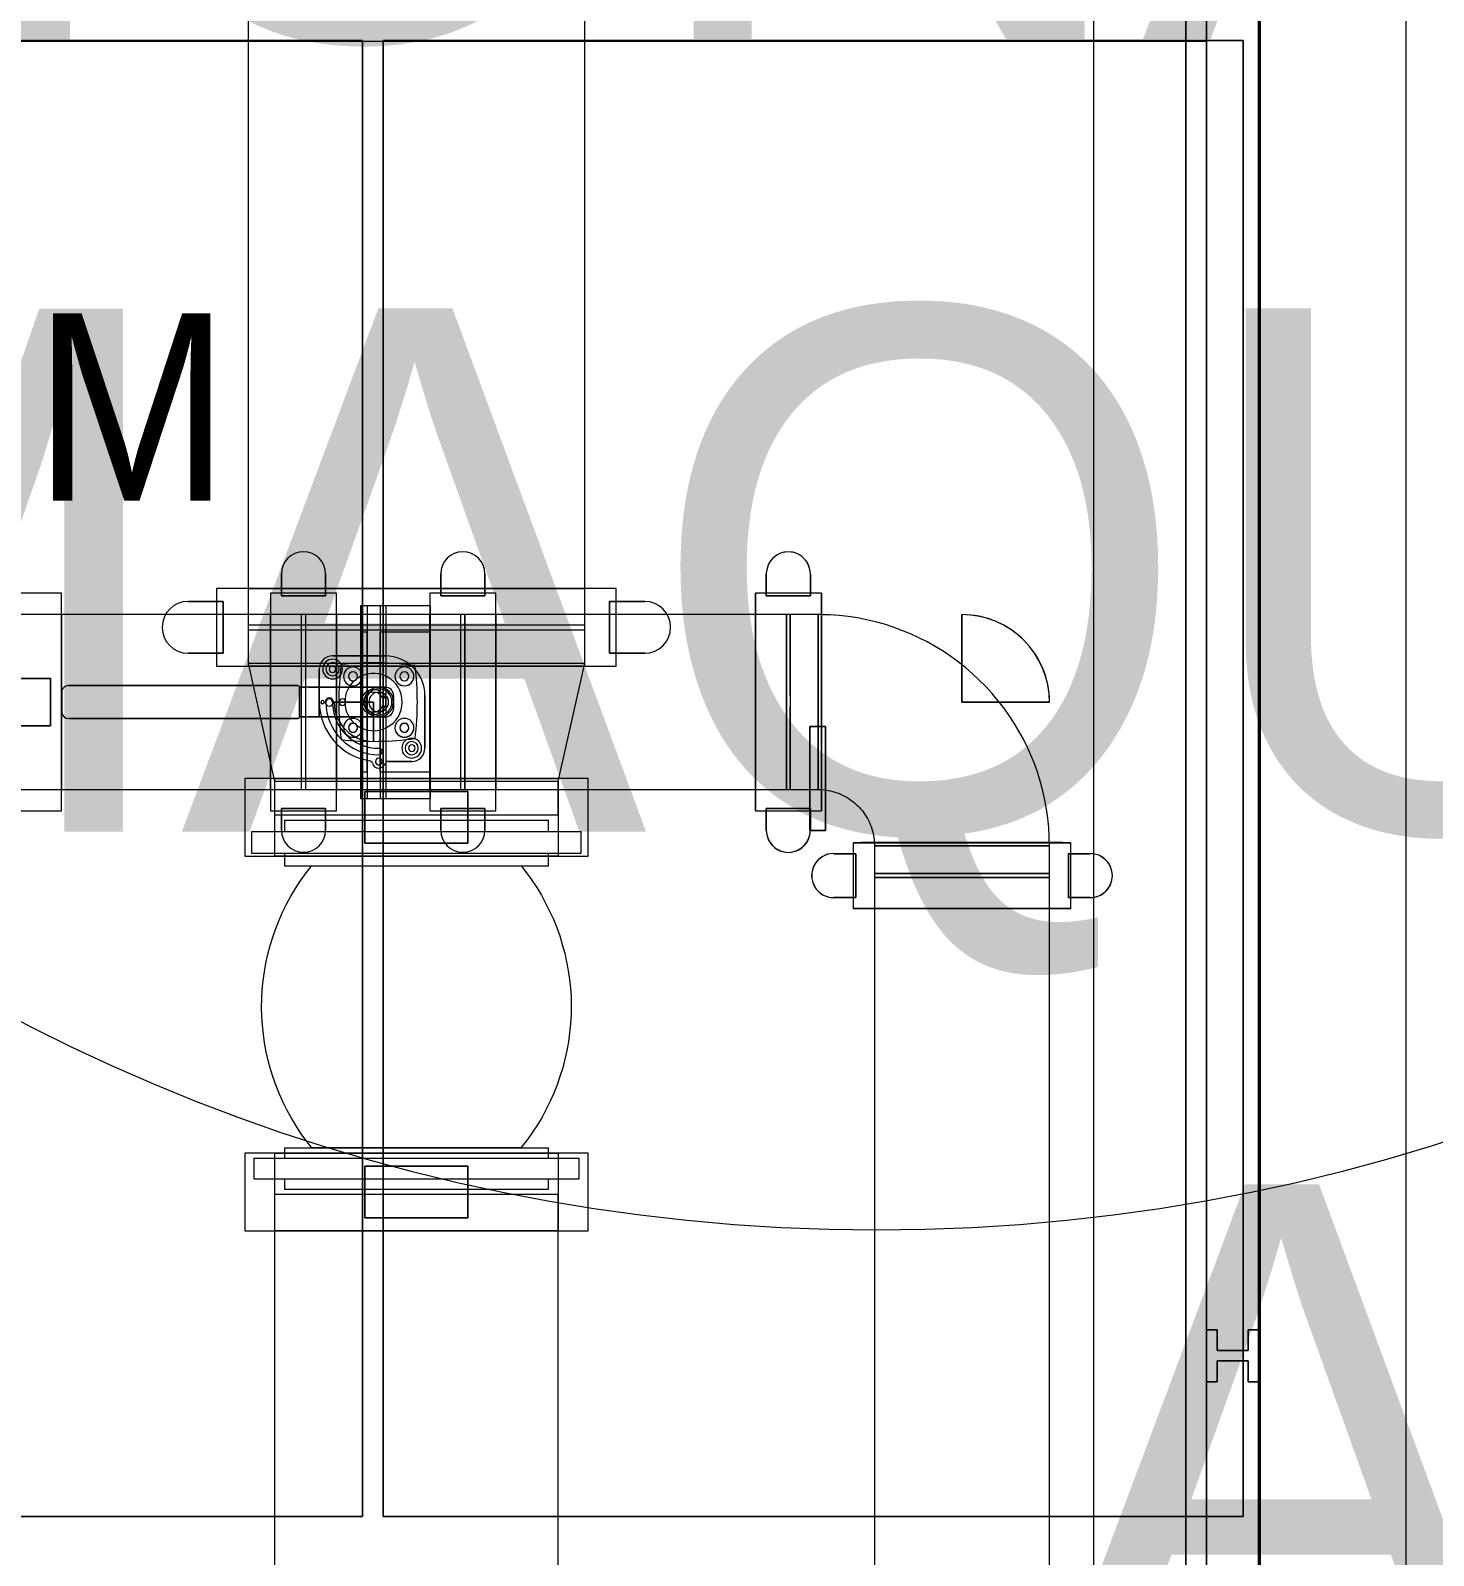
# Model space of a CAD drawing. Header units: metres. Extents: x 31.9 to 125.9, y -29 to 44.
# Drawn here: x 69.726 to 71.076, y 3.075 to 4.543 of the extents above; entities that cross this region are included whole.
import ezdxf

# ---------------------------------------------------------------- set-up
doc = ezdxf.new("R2010")
doc.units = ezdxf.units.M
for name, color, linetype, lineweight in [('A-ANNO-NOTE', 7, 'Continuous', 9), ('A-FLOR', 7, 'Continuous', 9), ('ARQ', 8, 'Continuous', 0), ('M-EQPM', 7, 'Continuous', 18), ('P-PIPE', 7, 'Continuous', 18)]:
    doc.layers.add(name, color=color, linetype=linetype, lineweight=lineweight)
doc.styles.add('SansSerif_1', font='SANSS__.TTF', dxfattribs={"width": 0.9, "height": 0.0018})

# ---------------------------------------------------------------- blocks, each defined once
blk = doc.blocks.new('PISO 9')
at = {"layer": 'ARQ'}
blk.add_circle((349.175, -2837.0072), 1.7865, dxfattribs=at)
for s, p in [('ZONA DE ', (348.009, -2837.6478)), ('MAQUINAS', (347.9447, -2838.4103)), ('A A', (349.3388, -2839.253))]:
    blk.add_text(s, height=0.50334, rotation=0.0114, dxfattribs=at).set_placement(p)
blk = doc.blocks.new('C_S_L_Torre - Baltimore CPSC-0817-08L - C_S_L_Torre - Baltimore CPSC-0817-08L-2352271-NIVEL 09')
at = {"layer": 'M-EQPM', "color": 1, "true_color": 0xff0000}
for p, q in [((3.39, 0.78), (3.39, -1.82)), ((1.9704, -0.0402), (1.9704, -1.0081)), ((1.9704, -1.0081), (1.9704, -0.0402)), ((3.3904, -1.0081), (3.3904, -0.0402)), ((3.3904, -0.0402), (3.3904, -1.0081)), ((1.9704, -1.0081), (3.3904, -1.0081)), ((3.3904, -1.0081), (1.9704, -1.0081)), ((3.3904, -1.0281), (1.9704, -1.0281)), ((1.9704, -1.0281), (1.9704, -1.855)), ((1.9704, -1.855), (1.9704, -1.0281)), ((1.9704, -1.0281), (3.3904, -1.0281)), ((3.3904, -1.855), (3.3904, -1.0281)), ((3.3904, -1.0281), (3.3904, -1.855)), ((2.7305, -1.4383), (2.6305, -1.4383)), ((2.6305, -1.4383), (2.6305, -1.4533)), ((2.6305, -1.4533), (2.6305, -1.4383)), ((2.6305, -1.4383), (2.7305, -1.4383)), ((2.7305, -1.4533), (2.7305, -1.4383)), ((2.7305, -1.4383), (2.7305, -1.4533)), ((2.6305, -1.4533), (2.7305, -1.4533)), ((2.7305, -1.4533), (2.6305, -1.4533)), ((-1.84, -1.8), (3.46, -1.8)), ((3.46, -1.8), (-1.84, -1.8)), ((3.46, -1.82), (-1.84, -1.82)), ((1.29, -1.82), (3.39, -1.82)), ((2.1, -1.82), (2.1, -1.83)), ((2.15, -1.82), (2.1, -1.82)), ((2.1, -1.82), (2.15, -1.82)), ((2.1, -1.83), (2.1, -1.82)), ((2.1, -1.83), (2.12, -1.83)), ((2.12, -1.83), (2.1, -1.83)), ((2.12, -1.83), (2.12, -1.86)), ((2.12, -1.86), (2.12, -1.83)), ((2.13, -1.86), (2.13, -1.83)), ((2.13, -1.83), (2.15, -1.83)), ((2.15, -1.83), (2.13, -1.83)), ((2.13, -1.83), (2.13, -1.86)), ((2.15, -1.83), (2.15, -1.82)), ((2.15, -1.82), (2.15, -1.83)), ((3.39, -1.82), (3.46, -1.82)), ((1.9704, -1.855), (3.3904, -1.855)), ((3.3904, -1.855), (1.9704, -1.855)), ((2.12, -1.86), (2.1, -1.86)), ((2.1, -1.86), (2.1, -1.87)), ((2.1, -1.87), (2.1, -1.86)), ((2.1, -1.86), (2.12, -1.86)), ((2.15, -1.86), (2.13, -1.86)), ((2.13, -1.86), (2.15, -1.86)), ((2.15, -1.87), (2.15, -1.86)), ((2.15, -1.86), (2.15, -1.87)), ((3.46, -1.87), (-1.84, -1.87)), ((-1.84, -1.87), (3.46, -1.87)), ((3.46, -1.87), (-1.84, -1.87)), ((-1.84, -1.87), (3.46, -1.87)), ((3.46, -1.87), (-1.84, -1.87)), ((-1.84, -1.87), (3.46, -1.87)), ((3.46, -1.87), (-1.84, -1.87)), ((-1.84, -1.87), (3.46, -1.87)), ((3.46, -1.87), (-1.84, -1.87)), ((-1.84, -1.87), (3.46, -1.87)), ((3.46, -1.87), (-1.84, -1.87)), ((-1.84, -1.87), (3.46, -1.87)), ((3.46, -1.87), (-1.84, -1.87)), ((-1.84, -1.87), (3.46, -1.87)), ((3.46, -1.87), (-1.84, -1.87)), ((-1.84, -1.87), (3.46, -1.87)), ((3.46, -1.87), (-1.84, -1.87)), ((-1.84, -1.87), (3.46, -1.87)), ((3.46, -1.87), (-1.84, -1.87)), ((-1.84, -1.87), (3.46, -1.87)), ((3.46, -1.87), (-1.84, -1.87)), ((-1.84, -1.87), (3.46, -1.87)), ((3.46, -1.87), (-1.84, -1.87)), ((-1.84, -1.87), (3.46, -1.87)), ((3.46, -1.87), (-1.84, -1.87)), ((-1.84, -1.87), (3.46, -1.87)), ((3.46, -1.87), (-1.84, -1.87)), ((-1.84, -1.87), (3.46, -1.87)), ((-1.84, -1.87), (3.46, -1.87)), ((-1.84, -1.87), (3.46, -1.87)), ((3.46, -1.87), (-1.84, -1.87)), ((3.46, -1.8715), (-1.84, -1.8715)), ((-1.84, -1.8715), (3.46, -1.8715)), ((3.46, -1.8715), (-1.84, -1.8715)), ((-1.84, -1.8715), (3.46, -1.8715)), ((3.46, -1.8715), (-1.84, -1.8715)), ((-1.84, -1.8715), (3.46, -1.8715)), ((3.46, -1.8715), (-1.84, -1.8715)), ((-1.84, -1.8715), (3.46, -1.8715)), ((3.46, -1.8715), (-1.84, -1.8715)), ((-1.84, -1.8715), (3.46, -1.8715)), ((3.46, -1.8715), (-1.84, -1.8715)), ((-1.84, -1.8715), (3.46, -1.8715)), ((3.46, -1.8715), (-1.84, -1.8715)), ((-1.84, -1.8715), (3.46, -1.8715)), ((3.46, -1.8715), (-1.84, -1.8715)), ((-1.84, -1.8715), (3.46, -1.8715)), ((3.46, -1.8715), (-1.84, -1.8715)), ((-1.84, -1.8715), (3.46, -1.8715)), ((3.46, -1.8715), (-1.84, -1.8715)), ((-1.84, -1.8715), (3.46, -1.8715)), ((3.46, -1.8715), (-1.84, -1.8715)), ((-1.84, -1.8715), (3.46, -1.8715)), ((3.46, -1.8715), (-1.84, -1.8715)), ((-1.84, -1.8715), (3.46, -1.8715)), ((3.46, -1.8715), (-1.84, -1.8715)), ((-1.84, -1.8715), (3.46, -1.8715)), ((3.46, -1.8715), (-1.84, -1.8715)), ((-1.84, -1.8715), (3.46, -1.8715)), ((3.46, -1.8715), (-1.84, -1.8715)), ((3.46, -1.87), (1.1654, -1.87)), ((1.1654, -1.87), (3.46, -1.87)), ((3.46, -1.87), (1.1654, -1.87)), ((1.1654, -1.87), (3.46, -1.87)), ((3.46, -1.87), (1.1654, -1.87)), ((1.1654, -1.87), (3.46, -1.87)), ((3.46, -1.87), (1.1654, -1.87)), ((1.1654, -1.87), (3.46, -1.87)), ((3.46, -1.87), (1.1654, -1.87)), ((1.1654, -1.87), (3.46, -1.87)), ((3.46, -1.87), (1.1654, -1.87)), ((1.1654, -1.87), (3.46, -1.87)), ((3.46, -1.87), (1.1654, -1.87)), ((1.1654, -1.87), (3.46, -1.87)), ((3.46, -1.87), (1.1654, -1.87)), ((1.1654, -1.87), (3.46, -1.87)), ((3.46, -1.87), (1.1654, -1.87)), ((1.1654, -1.87), (3.46, -1.87)), ((3.46, -1.87), (1.1654, -1.87)), ((1.1654, -1.87), (3.46, -1.87)), ((3.46, -1.87), (1.1654, -1.87)), ((1.1654, -1.87), (3.46, -1.87)), ((3.46, -1.87), (1.1654, -1.87)), ((1.1654, -1.8715), (3.46, -1.8715)), ((1.1654, -1.8715), (3.46, -1.8715)), ((3.46, -1.8715), (1.1654, -1.8715)), ((1.1654, -1.8715), (3.46, -1.8715)), ((3.46, -1.8715), (1.1654, -1.8715)), ((1.1654, -1.8715), (3.46, -1.8715)), ((3.46, -1.8715), (1.1654, -1.8715)), ((1.1654, -1.8715), (3.46, -1.8715)), ((3.46, -1.8715), (1.1654, -1.8715)), ((1.1654, -1.8715), (3.46, -1.8715)), ((3.46, -1.8715), (1.1654, -1.8715)), ((1.1654, -1.8715), (3.46, -1.8715)), ((3.46, -1.8715), (1.1654, -1.8715)), ((1.1654, -1.8715), (3.46, -1.8715)), ((3.46, -1.8715), (1.1654, -1.8715)), ((1.1654, -1.8715), (3.46, -1.8715)), ((3.46, -1.8715), (1.1654, -1.8715)), ((1.1654, -1.8715), (3.46, -1.8715)), ((3.46, -1.8715), (1.1654, -1.8715)), ((1.1654, -1.8715), (3.46, -1.8715)), ((3.46, -1.8715), (1.1654, -1.8715)), ((1.1654, -1.8715), (3.46, -1.8715)), ((3.46, -1.8715), (1.1654, -1.8715)), ((2.1, -1.87), (2.15, -1.87)), ((2.15, -1.87), (2.1, -1.87))]:
    blk.add_line(p, q, dxfattribs=at)
blk = doc.blocks.new('Victaulic-IPS-Rigid Coupling Style 07-W07-107 - AC-V37-NIVEL 09')
at = {"layer": 'P-PIPE', "color": 11, "true_color": 0xff8080}
for p, q in [((-0.0249, 0.1857), (-0.0249, 0.2196)), ((-0.0249, 0.2196), (-0.0249, 0.1857)), ((0.0249, 0.2196), (0.0249, 0.1857)), ((0.0249, 0.1857), (0.0249, 0.2196)), ((0.0373, 0.1922), (-0.0373, 0.1922)), ((-0.0373, 0.1922), (-0.0373, -0.1922)), ((-0.0373, 0.1922), (-0.0373, -0.1922)), ((0.0249, 0.1922), (-0.0249, 0.1922)), ((-0.0249, 0.1857), (-0.0249, 0.1922)), ((-0.0249, 0.1857), (-0.0249, 0.1922)), ((0.0249, 0.1922), (0.0249, 0.1857)), ((0.0249, 0.1922), (0.0249, 0.1857)), ((0.0373, -0.1922), (0.0373, 0.1922)), ((0.0373, -0.1922), (0.0373, 0.1922)), ((0.0249, 0.1857), (-0.0249, 0.1857)), ((-0.0249, 0.1857), (0.0249, 0.1857)), ((0.0373, 0.1619), (-0.0373, 0.1619)), ((-0.0373, -0.1619), (-0.0373, 0.1619)), ((-0.0373, -0.1619), (-0.0373, 0.1619)), ((0.0373, 0.1619), (0.0373, -0.1619)), ((0.0373, 0.1619), (0.0373, -0.1619)), ((-0.0373, -0.1619), (0.0373, -0.1619)), ((-0.0249, -0.2196), (-0.0249, -0.1857)), ((-0.0249, -0.1857), (0.0249, -0.1857)), ((0.0249, -0.1857), (-0.0249, -0.1857)), ((-0.0249, -0.1857), (-0.0249, -0.2196)), ((-0.0249, -0.1922), (-0.0249, -0.1857)), ((-0.0249, -0.1922), (-0.0249, -0.1857)), ((0.0249, -0.1857), (0.0249, -0.2196)), ((0.0249, -0.2196), (0.0249, -0.1857)), ((0.0249, -0.1857), (0.0249, -0.1922)), ((0.0249, -0.1857), (0.0249, -0.1922)), ((-0.0373, -0.1922), (0.0373, -0.1922)), ((-0.0249, -0.1922), (0.0249, -0.1922))]:
    blk.add_line(p, q, dxfattribs=at)
for centre, start, end in [((0, 0.2196), 0, 180), ((0, 0.2196), 0, 180), ((0, -0.2196), 180, 0), ((0, -0.2196), 180, 360)]:
    blk.add_arc(centre, 0.0249, start, end, dxfattribs=at)
blk = doc.blocks.new('Victaulic-IPS-Vic-300 MasterSeal Butterfly Valve LH - Standard-2420015-NIVEL 09')
at = {"layer": 'P-PIPE', "color": 1, "true_color": 0xff0000}
for p, q in [((-0.0014, 0.0927), (-0.0493, 0.0927)), ((-0.0493, 0), (-0.0493, 0.0927)), ((-0.007, 0.0927), (-0.007, -0.0927)), ((0.0169, 0.0927), (-0.007, 0.0927)), ((0.0169, 0.0927), (-0.007, 0.0927)), ((-0.0014, 0), (-0.0014, 0.0927)), ((0.0177, 0.0927), (0.0113, 0.0927)), ((0.0113, 0), (0.0113, 0.0927)), ((0.0169, -0.0927), (0.0169, 0.0927)), ((0.0177, 0), (0.0177, 0.0927)), ((0.0705, 0.0841), (-0.0789, 0.0841)), ((-0.0789, 0.0841), (-0.0789, -0.0841)), ((-0.0789, 0.0841), (-0.0789, -0.0841)), ((0.0705, -0.0841), (0.0705, 0.0841)), ((0.0705, -0.0841), (0.0705, 0.0841)), ((-0.0014, 0.0673), (-0.0493, 0.0673)), ((-0.0493, 0), (-0.0493, 0.0673)), ((-0.0014, 0.0673), (-0.0014, 0)), ((0.0177, 0.0673), (0.0113, 0.0673)), ((0.0113, 0.0673), (0.0113, 0)), ((0.0177, 0), (0.0177, 0.0673)), ((-0.0444, 0.0444), (-0.0444, -0.0063)), ((-0.0444, -0.0063), (-0.0444, 0.0444)), ((-0.009, 0.0571), (-0.0317, 0.0571)), ((-0.0317, 0.0571), (-0.009, 0.0571)), ((0.2985, 0.0159), (0.0778, 0.0159)), ((0.0778, 0.0159), (0.2985, 0.0159)), ((-0.0493, -0.0927), (-0.0493, 0)), ((-0.0493, -0.0673), (-0.0493, 0)), ((-0.0143, 0.0064), (-0.0143, -0.0063)), ((-0.0143, -0.0063), (-0.0143, 0.0064)), ((0.0572, 0.0143), (-0.0063, 0.0143)), ((-0.0063, 0.0143), (0.0572, 0.0143)), ((-0.0014, 0), (-0.0014, -0.0673)), ((-0.0014, -0.0927), (-0.0014, 0)), ((0.0113, 0), (0.0113, -0.0673)), ((0.0113, -0.0927), (0.0113, 0)), ((0.0177, -0.0673), (0.0177, 0)), ((0.0177, -0.0927), (0.0177, 0)), ((0.0633, 0.0143), (0.0572, 0.0143)), ((0.0572, 0.0143), (0.0602, 0.0143)), ((0.0572, 0.0143), (0.0572, -0.0143)), ((0.0572, 0.0143), (0.0572, -0.0143)), ((0.0572, -0.0143), (0.0572, 0.0143)), ((0.0572, 0.0143), (0.0572, -0.0143)), ((0.0572, -0.0317), (0.0572, 0)), ((0.0572, 0), (0.0572, -0.0317)), ((0.0602, 0.0143), (0.0676, 0.0143)), ((0.0707, 0.0143), (0.0633, 0.0143)), ((0.0737, 0.0143), (0.0676, 0.0143)), ((0.0707, 0.0143), (0.0737, 0.0143)), ((0.0737, 0.0143), (0.0762, 0.0143)), ((0.0762, 0.0143), (0.0737, 0.0143)), ((0.0762, 0.0143), (0.0762, -0.0143)), ((0.0762, -0.0143), (0.0762, 0.0143)), ((0.0762, 0.0143), (0.0762, -0.0143)), ((0.0762, 0.0143), (0.0762, -0.0143)), ((0.3048, -0.0095), (0.3048, 0.0095)), ((0.3048, 0.0095), (0.3048, -0.0095)), ((-0.0063, -0.0143), (0.0572, -0.0143)), ((0.0572, -0.0143), (-0.0063, -0.0143)), ((0.0602, -0.0143), (0.0572, -0.0143)), ((0.0572, -0.0143), (0.0633, -0.0143)), ((0.0676, -0.0143), (0.0602, -0.0143)), ((0.0633, -0.0143), (0.0707, -0.0143)), ((0.0676, -0.0143), (0.0737, -0.0143)), ((0.0737, -0.0143), (0.0707, -0.0143)), ((0.0737, -0.0143), (0.0762, -0.0143)), ((0.0762, -0.0143), (0.0737, -0.0143)), ((0.0778, -0.0159), (0.2985, -0.0159)), ((0.2985, -0.0159), (0.0778, -0.0159)), ((-0.0063, -0.0444), (0.0445, -0.0444)), ((0.0445, -0.0444), (-0.0063, -0.0444)), ((-0.0493, -0.0673), (-0.0014, -0.0673)), ((0.0113, -0.0673), (0.0177, -0.0673)), ((-0.0789, -0.0841), (0.0705, -0.0841)), ((-0.0493, -0.0927), (-0.0014, -0.0927)), ((-0.007, -0.0927), (0.0169, -0.0927)), ((-0.007, -0.0927), (0.0169, -0.0927)), ((0.0113, -0.0927), (0.0177, -0.0927))]:
    blk.add_line(p, q, dxfattribs=at)
at = {"layer": 'P-PIPE', "color": 1, "lineweight": 9, "true_color": 0xff0000}
for p, q in [((0.005, 0), (0.005, 0.0379)), ((0.005, 0.0379), (0.005, 0)), ((0.005, 0.0379), (0.005, 0)), ((0.005, 0), (0.005, 0.0379)), ((0.0428, 0), (0.005, 0)), ((0.005, 0), (0.0428, 0)), ((0.005, 0), (0.0428, 0)), ((0.0428, 0), (0.005, 0))]:
    blk.add_line(p, q, dxfattribs=at)
at = {"layer": 'P-PIPE', "color": 1, "true_color": 0xff0000}
for centre, radius, start, end in [((-0.009, 0.0603), 0.00317, 270, 340.7927), ((-0.009, 0.0603), 0.00317, 270, 340.7927), ((0, 0.0572), 0.00636, 15.0794, 160.8021), ((0, 0.0572), 0.00636, 15.0794, 160.8021), ((0, 0.0572), 0.00317, 0, 180), ((0, 0.0572), 0.00318, 360, 180), ((0.0092, 0.0596), 0.00318, 195.0701, 261.2297), ((0.0092, 0.0596), 0.00318, 195.0701, 261.2297), ((-0.0317, 0.0444), 0.0127, 90, 180), ((-0.0317, 0.0444), 0.0127, 90, 180), ((-0.0317, 0.0444), 0.00953, 0, 180), ((-0.0317, 0.0444), 0.00952, 0, 180), ((-0.0317, 0.0444), 0.00953, 180, 360), ((-0.0317, 0.0444), 0.00952, 180, 0), ((-0.0317, 0.0444), 0.00635, 0, 180), ((-0.0317, 0.0444), 0.00635, 0, 180), ((-0.0317, 0.0444), 0.00635, 180, 360), ((-0.0317, 0.0444), 0.00635, 180, 0), ((-0.0317, 0.0444), 0.00318, 0, 180), ((-0.0317, 0.0444), 0.00317, 0, 180), ((-0.0317, 0.0444), 0.00318, 180, 360), ((-0.0317, 0.0444), 0.00317, 180, 0), ((0, 0.0572), 0.00317, 180, 360), ((0, 0.0572), 0.00318, 180, 360), ((0, 0.0476), 0.00317, 90, 270), ((0, 0.0476), 0.00317, 90, 270), ((0, 0), 0.0508, 360, 90), ((0, 0), 0.0508, 360, 90), ((0, 0), 0.0445, 360, 90), ((0, 0), 0.0445, 0, 90), ((0, 0), 0.0571, 360, 81.2297), ((0, 0), 0.0571, 0, 81.2297), ((0.2503, 0), 0.2874, 173.0067, 186.9933), ((0.2503, 0), 0.2874, 173.0067, 186.9933), ((0.005, -0.2496), 0.2874, 83.7803, 97.9892), ((0.005, -0.2496), 0.2874, 83.7803, 97.9892), ((-0.0247, 0.0248), 0.00908, 360, 180), ((-0.0247, 0.0248), 0.00908, 0, 180), ((0.0248, 0.0248), 0.00908, 0, 180), ((0.0248, 0.0248), 0.00908, 0, 180), ((-0.249, 0), 0.2874, 352.7861, 7.2139), ((-0.249, 0), 0.2874, 352.7861, 7.2139), ((-0.0247, 0.0248), 0.00908, 180, 360), ((-0.0247, 0.0248), 0.00908, 180, 0), ((-0.0247, 0.0248), 0.00432, 360, 180), ((-0.0247, 0.0248), 0.00432, 0, 180), ((-0.0247, 0.0247), 0.00432, 0, 180), ((-0.0247, 0.0247), 0.00432, 0, 180), ((-0.0247, 0.0248), 0.00432, 180, 360), ((-0.0247, 0.0248), 0.00432, 180, 0), ((-0.0247, 0.0247), 0.00432, 180, 360), ((-0.0247, 0.0247), 0.00432, 180, 360), ((0.005, 0), 0.0276, 53.7623, 180), ((0.005, 0), 0.0276, 53.7623, 180), ((0.0248, 0.0248), 0.00908, 180, 360), ((0.0248, 0.0248), 0.00908, 180, 0), ((0.0247, 0.0247), 0.00432, 0, 180), ((0.0247, 0.0247), 0.00432, 360, 180), ((0.0247, 0.0247), 0.00432, 180, 215.7251), ((0.0247, 0.0247), 0.00432, 180, 360), ((0.0248, 0.0248), 0.00432, 0, 180), ((0.0248, 0.0248), 0.00432, 0, 180), ((0.0248, 0.0248), 0.00432, 180, 360), ((0.0248, 0.0248), 0.00432, 180, 0), ((0.0247, 0.0247), 0.00432, 215.7251, 246.9639), ((0.0247, 0.0247), 0.00432, 246.9639, 0), ((0.005, 0), 0.0276, 0, 48.9267), ((0.005, 0), 0.0276, 0, 48.9267), ((0.0778, 0.0143), 0.00159, 90, 180), ((0.0778, 0.0143), 0.00159, 90, 180), ((0.2985, 0.0095), 0.00635, 0, 90), ((0.2985, 0.0095), 0.00635, 0, 90), ((0.005, 0), 0.0276, 180, 306.2377), ((0.005, 0), 0.0276, 180, 306.2377), ((0, 0), 0.0143, 0, 180), ((0, 0), 0.0143, 0, 180), ((-0.0063, 0.0064), 0.00794, 90, 180), ((-0.0063, 0.0064), 0.00794, 90, 180), ((0, 0), 0.0143, 180, 360), ((0, 0), 0.0143, 180, 0), ((0, 0), 0.0127, 0, 180), ((0, 0), 0.0127, 0, 180), ((0, 0), 0.0127, 180, 360), ((0, 0), 0.0127, 180, 0), ((0, 0), 0.00953, 0, 180), ((0, 0), 0.00952, 0, 180), ((0, 0), 0.00953, 180, 360), ((0, 0), 0.00952, 180, 0), ((0.005, 0), 0.0119, 0, 180), ((0.005, 0), 0.0119, 0, 180), ((0.005, 0), 0.0119, 180, 360), ((0.005, 0), 0.0119, 180, 0), ((0.005, 0), 0.00953, 0, 180), ((0.005, 0), 0.00952, 0, 180), ((0.005, 0), 0.00953, 180, 360), ((0.005, 0), 0.00952, 180, 0), ((0.005, 0), 0.0276, 311.0733, 360), ((0.005, 0), 0.0276, 311.0733, 360), ((0.0349, 0), 0.00317, 0, 180), ((0.0349, 0), 0.00318, 360, 180), ((0.0349, 0), 0.00317, 180, 360), ((0.0349, 0), 0.00318, 180, 360), ((0.0476, 0), 0.00397, 0, 180), ((0.0476, 0), 0.00397, 0, 180), ((0.0476, 0), 0.00397, 180, 360), ((0.0476, 0), 0.00397, 180, 0), ((0.0476, 0), 0.00317, 180, 360), ((0.0476, 0), 0.00317, 180, 360), ((0.054, 0), 0.00159, 0, 180), ((0.054, 0), 0.00159, 360, 180), ((0.054, 0), 0.00159, 180, 360), ((0.054, 0), 0.00159, 180, 360), ((-0.0063, -0.0063), 0.0381, 180, 270), ((-0.0063, -0.0063), 0.0381, 180, 270), ((-0.0063, -0.0063), 0.00794, 180, 270), ((-0.0063, -0.0063), 0.00794, 180, 270), ((0.0778, -0.0143), 0.00159, 180, 270), ((0.0778, -0.0143), 0.00159, 180, 270), ((0.2985, -0.0095), 0.00635, 270, 0), ((0.2985, -0.0095), 0.00635, 270, 0), ((-0.0247, -0.0247), 0.00908, 360, 180), ((-0.0247, -0.0247), 0.00908, 0, 180), ((-0.0247, -0.0247), 0.00908, 180, 360), ((-0.0247, -0.0247), 0.00908, 180, 0), ((-0.0247, -0.0247), 0.00432, 0, 180), ((-0.0247, -0.0247), 0.00432, 0, 180), ((-0.0247, -0.0247), 0.00432, 0, 180), ((-0.0247, -0.0247), 0.00432, 0, 180), ((-0.0247, -0.0247), 0.00432, 180, 360), ((-0.0247, -0.0247), 0.00432, 180, 0), ((-0.0247, -0.0247), 0.00432, 180, 360), ((-0.0247, -0.0247), 0.00432, 180, 360), ((0.0248, -0.0247), 0.00908, 0, 180), ((0.0248, -0.0247), 0.00908, 0, 180), ((0.0248, -0.0247), 0.00908, 180, 360), ((0.0248, -0.0247), 0.00908, 180, 0), ((0.0247, -0.0247), 0.00432, 360, 180), ((0.0247, -0.0247), 0.00432, 144.2749, 180), ((0.0247, -0.0247), 0.00432, 180, 0), ((0.0247, -0.0247), 0.00432, 180, 0), ((0.0248, -0.0247), 0.00432, 0, 180), ((0.0248, -0.0247), 0.00432, 0, 180), ((0.0248, -0.0247), 0.00432, 180, 360), ((0.0248, -0.0247), 0.00432, 180, 0), ((0.0247, -0.0247), 0.00432, 113.0361, 144.2749), ((0.0247, -0.0247), 0.00432, 0, 113.0361), ((0.0444, -0.0317), 0.00952, 90, 270), ((0.0444, -0.0317), 0.00953, 90, 270), ((0.0444, -0.0317), 0.00635, 90, 270), ((0.0444, -0.0317), 0.00635, 90, 270), ((0.0444, -0.0317), 0.00317, 90, 270), ((0.0444, -0.0317), 0.00318, 90, 270), ((0.0444, -0.0317), 0.00952, 270, 90), ((0.0444, -0.0317), 0.00953, 270, 90), ((0.0444, -0.0317), 0.00635, 270, 90), ((0.0444, -0.0317), 0.00635, 270, 90), ((0.0444, -0.0317), 0.00317, 270, 90), ((0.0444, -0.0317), 0.00318, 270, 90), ((0.005, 0.2496), 0.2874, 262.0108, 276.2197), ((0.005, 0.2496), 0.2874, 262.0108, 276.2197), ((0.0445, -0.0317), 0.0127, 270, 360), ((0.0445, -0.0317), 0.0127, 270, 360)]:
    blk.add_arc(centre, radius, start, end, dxfattribs=at)
at = {"layer": 'P-PIPE', "color": 1, "lineweight": 9, "true_color": 0xff0000}
for start in [0, 360, 0, 0]:
    blk.add_arc((0.005, 0), 0.0379, start, 90, dxfattribs=at)
blk = doc.blocks.new('Victaulic-IPS-Rigid Coupling Style 07-W07-107 - AC-V39-NIVEL 09')
at = {"layer": 'P-PIPE', "color": 1, "true_color": 0xff0000}
for p, q in [((69.7561, 4.0011), (69.6926, 4.0011)), ((69.6926, 4.0011), (69.6926, 3.8964)), ((69.7561, 3.8964), (69.7561, 4.0011)), ((69.7561, 3.9805), (69.6926, 3.9805)), ((69.6926, 3.8964), (69.6926, 3.9805)), ((69.7561, 3.9805), (69.7561, 3.8964)), ((69.7032, 3.9192), (69.7032, 3.8735)), ((69.7456, 3.9192), (69.7032, 3.9192)), ((69.7456, 3.9192), (69.7032, 3.9192)), ((69.7032, 3.9192), (69.7456, 3.9192)), ((69.7456, 3.9192), (69.7032, 3.9192)), ((69.7032, 3.8964), (69.7032, 3.9192)), ((69.7032, 3.8964), (69.7032, 3.9192)), ((69.7456, 3.8735), (69.7456, 3.9192)), ((69.7456, 3.9192), (69.7456, 3.8964)), ((69.7456, 3.9192), (69.7456, 3.8964)), ((69.6926, 3.8964), (69.6926, 3.7916)), ((69.6926, 3.8122), (69.6926, 3.8964)), ((69.7032, 3.8735), (69.7032, 3.8964)), ((69.7032, 3.8735), (69.7032, 3.8964)), ((69.7456, 3.8964), (69.7456, 3.8735)), ((69.7456, 3.8964), (69.7456, 3.8735)), ((69.7561, 3.7916), (69.7561, 3.8964)), ((69.7561, 3.8964), (69.7561, 3.8122)), ((69.7456, 3.8735), (69.7032, 3.8735)), ((69.7032, 3.8735), (69.7456, 3.8735)), ((69.7032, 3.8735), (69.7456, 3.8735)), ((69.7032, 3.8735), (69.7456, 3.8735)), ((69.6926, 3.8122), (69.7561, 3.8122)), ((69.6926, 3.7916), (69.7561, 3.7916))]:
    blk.add_line(p, q, dxfattribs=at)
blk = doc.blocks.new('Victaulic-IPS-Elbow No 10-13 - AC-V43-NIVEL 09')
at = {"layer": 'P-PIPE', "color": 1, "true_color": 0xff0000}
for p, q in [((70.4837, 3.9805), (70.457, 3.9805)), ((70.4887, 3.9804), (70.4837, 3.9805)), ((70.457, 3.8122), (70.4837, 3.8122)), ((70.4837, 3.8122), (70.4849, 3.8122)), ((70.538, 3.7579), (70.538, 3.7313)), ((70.7062, 3.7313), (70.7062, 3.7579))]:
    blk.add_line(p, q, dxfattribs=at)
at = {"layer": 'P-PIPE', "color": 1, "lineweight": 9, "true_color": 0xff0000}
for p, q in [((70.6221, 3.8964), (70.6221, 3.9805)), ((70.6221, 3.9805), (70.6221, 3.8964)), ((70.6221, 3.9805), (70.6221, 3.9805)), ((70.6221, 3.9805), (70.6221, 3.8964)), ((70.6221, 3.8964), (70.6221, 3.9805)), ((70.6221, 3.9805), (70.6221, 3.9805)), ((70.624, 3.9805), (70.624, 3.9805)), ((70.624, 3.9805), (70.624, 3.9805)), ((70.7063, 3.8964), (70.6221, 3.8964)), ((70.6221, 3.8964), (70.7062, 3.8964)), ((70.6221, 3.8964), (70.6221, 3.8964)), ((70.6221, 3.8964), (70.7062, 3.8964)), ((70.7062, 3.8964), (70.6221, 3.8964)), ((70.6221, 3.8964), (70.6221, 3.8964)), ((70.7062, 3.8964), (70.7063, 3.8964)), ((70.7062, 3.8964), (70.7062, 3.8964))]:
    blk.add_line(p, q, dxfattribs=at)
at = {"layer": 'P-PIPE', "color": 1, "true_color": 0xff0000, "flags": 128}
for points in [[(70.7062, 3.7579), (70.7061, 3.7668), (70.7055, 3.7757), (70.7046, 3.7846), (70.7034, 3.7934), (70.7018, 3.8021), (70.6999, 3.8108), (70.6976, 3.8194), (70.6949, 3.8279), (70.692, 3.8363), (70.6887, 3.8446), (70.685, 3.8527), (70.6811, 3.8607), (70.6768, 3.8685), (70.6722, 3.8762), (70.6674, 3.8836), (70.6622, 3.8908), (70.6567, 3.8979), (70.651, 3.9047), (70.645, 3.9113), (70.6387, 3.9176), (70.6322, 3.9237), (70.6255, 3.9295), (70.6185, 3.935), (70.6113, 3.9403), (70.6039, 3.9452), (70.5963, 3.9499), (70.5886, 3.9542), (70.5806, 3.9583), (70.5726, 3.962), (70.5643, 3.9654), (70.556, 3.9684), (70.5475, 3.9712), (70.5389, 3.9735), (70.5302, 3.9756), (70.5215, 3.9773), (70.5127, 3.9786), (70.5039, 3.9796), (70.495, 3.9802), (70.4887, 3.9804)], [(70.4849, 3.8122), (70.4871, 3.8121), (70.4892, 3.8119), (70.4914, 3.8117), (70.4935, 3.8113), (70.4957, 3.8109), (70.4978, 3.8104), (70.4999, 3.8098), (70.5019, 3.8091), (70.5039, 3.8083), (70.5059, 3.8074), (70.5079, 3.8065), (70.5098, 3.8055), (70.5117, 3.8044), (70.5135, 3.8033), (70.5153, 3.802), (70.5171, 3.8007), (70.5188, 3.7994), (70.5204, 3.7979), (70.522, 3.7964), (70.5235, 3.7949), (70.5249, 3.7933), (70.5263, 3.7916), (70.5276, 3.7898), (70.5288, 3.7881), (70.53, 3.7862), (70.5311, 3.7844), (70.5321, 3.7824), (70.5331, 3.7805), (70.5339, 3.7785), (70.5347, 3.7765), (70.5354, 3.7744), (70.536, 3.7723), (70.5366, 3.7702), (70.537, 3.7681), (70.5374, 3.766), (70.5377, 3.7638), (70.5378, 3.7616), (70.5379, 3.7595), (70.538, 3.7579)]]:
    blk.add_lwpolyline(points, dxfattribs=at)
at = {"layer": 'P-PIPE', "color": 1, "true_color": 0xff0000}
for centre, major_axis, ratio, start_param, end_param in [((70.457, 3.8964), (0, 0.0841), 0.00023, 0.00001, 1.570791), ((70.457, 3.8964), (0, 0.0841), 0.00023, 4.712384, 6.28319), ((70.4837, 3.8964), (0, 0.0841), 0.00023, 4.712384, 6.28319), ((70.4837, 3.8964), (0, 0.0841), 0.00023, 0.00001, 1.570791), ((70.4837, 3.8964), (0, 0.0841), 0.00023, 0.00001, 1.570791), ((70.4837, 3.8964), (0, 0.0841), 0.00023, 4.712384, 6.28319), ((70.457, 3.8964), (0, 0.0841), 0.00023, 3.141603, 4.712384), ((70.457, 3.8964), (0, 0.0841), 0.00023, 1.570791, 3.141598), ((70.4837, 3.8964), (0, 0.0841), 0.00023, 1.570791, 3.141598), ((70.4837, 3.8964), (0, 0.0841), 0.00023, 3.141603, 4.712384), ((70.4837, 3.8964), (0, 0.0841), 0.00023, 3.141603, 4.712384), ((70.4837, 3.8964), (0, 0.0841), 0.00023, 1.570791, 3.141598), ((70.6221, 3.7579), (0.0841, 0), 0.000005, 3.142052, 4.712619), ((70.6221, 3.7579), (0.0841, 0), 0.000005, 1.571026, 3.141822), ((70.6221, 3.7579), (0.0841, 0), 0.000005, 1.571026, 3.141822), ((70.6221, 3.7579), (0.0841, 0), 0.000005, 3.142051, 4.712619), ((70.6221, 3.7579), (0.0841, 0), 0.000005, 0.000459, 1.571026), ((70.6221, 3.7579), (0.0841, 0), 0.000005, 4.712619, 6.283415), ((70.6221, 3.7579), (0.0841, 0), 0.000005, 4.712619, 6.283415), ((70.6221, 3.7579), (0.0841, 0), 0.000005, 0.000459, 1.571026), ((70.6221, 3.7313), (0.0841, 0), 0.000005, 1.571026, 3.141822), ((70.6221, 3.7313), (0.0841, 0), 0.000005, 3.142052, 4.712619), ((70.6221, 3.7313), (0.0841, 0), 0.000005, 4.712619, 6.283415), ((70.6221, 3.7313), (0.0841, 0), 0.000005, 0.000459, 1.571026)]:
    blk.add_ellipse(centre, major_axis=major_axis, ratio=ratio, start_param=start_param, end_param=end_param, dxfattribs=at)
at = {"layer": 'P-PIPE', "color": 1, "lineweight": 9, "true_color": 0xff0000}
for start_param, end_param in [(4.734879, 6.305675), (4.734878, 6.305675), (4.734875, 6.305672), (4.734879, 6.305675)]:
    blk.add_ellipse((70.6221, 3.8964), major_axis=(0.0019, 0.0841), ratio=1, start_param=start_param, end_param=end_param, dxfattribs=at)
blk = doc.blocks.new('Victaulic-IPS-Rigid Coupling Style 07-W07-107 - AC-V44-NIVEL 09')
at = {"layer": 'P-PIPE', "color": 1, "true_color": 0xff0000}
for p, q in [((70.4556, 4.0409), (70.4556, 4.0409)), ((70.4339, 3.9986), (70.4339, 4.0197)), ((70.4339, 4.0197), (70.4339, 3.9986)), ((70.4763, 4.0197), (70.4763, 3.9986)), ((70.4763, 3.9986), (70.4763, 4.0197)), ((70.4869, 4.0011), (70.4234, 4.0011)), ((70.4763, 4.0011), (70.4339, 4.0011)), ((70.4763, 3.9986), (70.4339, 3.9986)), ((70.4339, 3.9986), (70.4763, 3.9986)), ((70.4869, 3.9805), (70.4234, 3.9805)), ((70.4234, 3.8122), (70.4869, 3.8122)), ((70.4234, 3.7916), (70.4869, 3.7916)), ((70.4339, 3.773), (70.4339, 3.7941)), ((70.4339, 3.7941), (70.4763, 3.7941)), ((70.4763, 3.7941), (70.4339, 3.7941)), ((70.4339, 3.7941), (70.4339, 3.773)), ((70.4339, 3.7916), (70.4763, 3.7916)), ((70.4763, 3.7941), (70.4763, 3.773)), ((70.4763, 3.773), (70.4763, 3.7941)), ((70.4546, 3.7518), (70.4546, 3.7518))]:
    blk.add_line(p, q, dxfattribs=at)
for centre, major_axis, ratio, start_param, end_param in [((70.4551, 4.0197), (0.0005, 0.0212), 1, 4.734879, 7.876472), ((70.4551, 4.0197), (0.0005, 0.0212), 1, 4.734879, 7.876471), ((70.4234, 3.8964), (0, 0.1048), 0.00023, 0.00001, 3.141598), ((70.4234, 3.8964), (0, 0.1048), 0.00023, 3.141603, 6.28319), ((70.4339, 3.8964), (0, 0.1048), 0.00023, 6.063239, 6.28319), ((70.4339, 3.8964), (0, 0.1048), 0.00023, 0.00001, 0.219956), ((70.4763, 3.8964), (0, 0.1048), 0.00023, 0.00001, 0.219956), ((70.4763, 3.8964), (0, 0.1048), 0.00023, 6.063239, 6.28319), ((70.4869, 3.8964), (0, 0.1048), 0.00023, 0.00001, 3.141598), ((70.4869, 3.8964), (0, 0.1048), 0.00023, 3.141603, 6.28319), ((70.4234, 3.8964), (0, 0.0841), 0.00023, 0.00001, 3.141598), ((70.4234, 3.8964), (0, 0.0841), 0.00023, 3.141603, 6.28319), ((70.4869, 3.8964), (0, 0.0841), 0.00023, 0.00001, 3.141598), ((70.4869, 3.8964), (0, 0.0841), 0.00023, 3.141603, 6.28319), ((70.4339, 3.8964), (0, 0.1048), 0.00023, 2.921646, 3.141598), ((70.4339, 3.8964), (0, 0.1048), 0.00023, 3.141603, 3.361548), ((70.4763, 3.8964), (0, 0.1048), 0.00023, 3.141603, 3.361548), ((70.4763, 3.8964), (0, 0.1048), 0.00023, 2.921646, 3.141598), ((70.4551, 3.773), (0.0005, 0.0212), 1, 1.5933, 4.734892), ((70.4551, 3.773), (0.0005, 0.0212), 1, 1.593286, 4.734879)]:
    blk.add_ellipse(centre, major_axis=major_axis, ratio=ratio, start_param=start_param, end_param=end_param, dxfattribs=at)
blk = doc.blocks.new('Victaulic-IPS-Rigid Coupling Style 07-W07-107 - AC-V45-NIVEL 09')
at = {"layer": 'P-PIPE', "color": 1, "true_color": 0xff0000}
for p, q in [((70.5173, 3.7611), (70.5173, 3.6976)), ((70.538, 3.7611), (70.538, 3.6976)), ((70.7062, 3.6976), (70.7062, 3.7611)), ((70.7269, 3.6976), (70.7269, 3.7611)), ((70.5199, 3.7505), (70.4987, 3.7505)), ((70.4988, 3.7505), (70.5199, 3.7505)), ((70.5173, 3.7505), (70.5173, 3.7082)), ((70.5199, 3.7505), (70.5199, 3.7082)), ((70.5199, 3.7082), (70.5199, 3.7505)), ((70.7244, 3.7082), (70.7244, 3.7505)), ((70.7244, 3.7505), (70.7455, 3.7505)), ((70.7455, 3.7505), (70.7244, 3.7505)), ((70.7244, 3.7505), (70.7244, 3.7082)), ((70.7269, 3.7082), (70.7269, 3.7505)), ((70.7459, 3.7505), (70.7459, 3.7505)), ((70.4983, 3.7082), (70.4983, 3.7082)), ((70.4987, 3.7082), (70.5199, 3.7082)), ((70.5199, 3.7082), (70.4988, 3.7082)), ((70.7455, 3.7082), (70.7244, 3.7082)), ((70.7244, 3.7082), (70.7455, 3.7082))]:
    blk.add_line(p, q, dxfattribs=at)
for centre, major_axis, ratio, start_param, end_param in [((70.6221, 3.7611), (0.1048, 0), 0.000005, 3.142052, 6.283415), ((70.6221, 3.7611), (0.1048, 0), 0.000005, 0.000459, 3.141822), ((70.6221, 3.7611), (0.0841, 0), 0.000005, 3.142052, 6.283415), ((70.6221, 3.7611), (0.0841, 0), 0.000005, 0.000459, 3.141822), ((70.4987, 3.7294), (0.0005, 0.0212), 1, 0.022503, 3.164096), ((70.4988, 3.7294), (0.0005, 0.0212), 1, 0.02249, 3.164083), ((70.6221, 3.7505), (0.1048, 0), 0.000005, 2.92209, 3.141822), ((70.6221, 3.7505), (0.1048, 0), 0.000005, 3.142052, 3.361992), ((70.6221, 3.7505), (0.1048, 0), 0.000005, 0.000459, 0.220399), ((70.6221, 3.7505), (0.1048, 0), 0.000005, 6.063682, 6.283415), ((70.7455, 3.7294), (0.0005, 0.0212), 1, 3.164096, 6.305688), ((70.7455, 3.7294), (0.0005, 0.0212), 1, 3.164082, 6.305675), ((70.6221, 3.7082), (0.1048, 0), 0.000005, 3.142052, 3.361992), ((70.6221, 3.7082), (0.1048, 0), 0.000005, 2.92209, 3.141822), ((70.6221, 3.7082), (0.1048, 0), 0.000005, 0.000459, 0.220399), ((70.6221, 3.7082), (0.1048, 0), 0.000005, 6.063682, 6.283415), ((70.6221, 3.6976), (0.1048, 0), 0.000005, 0.000459, 3.141822), ((70.6221, 3.6976), (0.1048, 0), 0.000005, 3.142052, 6.283415), ((70.6221, 3.6976), (0.0841, 0), 0.000005, 3.142052, 6.283415), ((70.6221, 3.6976), (0.0841, 0), 0.000005, 0.000459, 3.141822)]:
    blk.add_ellipse(centre, major_axis=major_axis, ratio=ratio, start_param=start_param, end_param=end_param, dxfattribs=at)
blk = doc.blocks.new('Victaulic-IPS-Rigid Coupling Style 07-W07-107 - AC-V47-NIVEL 09')
at = {"layer": 'P-PIPE', "color": 1, "true_color": 0xff0000}
for p, q in [((-0.0212, 0.1023), (-0.0212, 0.1234)), ((-0.0212, 0.1234), (-0.0212, 0.1023)), ((0.0212, 0.1234), (0.0212, 0.1023)), ((0.0212, 0.1023), (0.0212, 0.1234)), ((0.0318, 0.1048), (-0.0317, 0.1048)), ((-0.0317, 0.1048), (-0.0317, -0.1048)), ((-0.0317, 0.1048), (-0.0317, -0.1048)), ((0.0212, 0.1048), (-0.0212, 0.1048)), ((-0.0212, 0.1023), (-0.0212, 0.1048)), ((-0.0212, 0.1023), (-0.0212, 0.1048)), ((0.0212, 0.1048), (0.0212, 0.1023)), ((0.0212, 0.1048), (0.0212, 0.1023)), ((0.0318, -0.1048), (0.0318, 0.1048)), ((0.0318, -0.1048), (0.0318, 0.1048)), ((0.0212, 0.1023), (-0.0212, 0.1023)), ((-0.0212, 0.1023), (0.0212, 0.1023)), ((0.0318, 0.0841), (-0.0317, 0.0841)), ((-0.0317, -0.0841), (-0.0317, 0.0841)), ((-0.0317, -0.0841), (-0.0317, 0.0841)), ((0.0318, 0.0841), (0.0318, -0.0841)), ((0.0318, 0.0841), (0.0318, -0.0841)), ((-0.0317, -0.0841), (0.0318, -0.0841)), ((-0.0212, -0.1234), (-0.0212, -0.1023)), ((-0.0212, -0.1023), (0.0212, -0.1023)), ((0.0212, -0.1023), (-0.0212, -0.1023)), ((-0.0212, -0.1023), (-0.0212, -0.1234)), ((-0.0212, -0.1048), (-0.0212, -0.1023)), ((-0.0212, -0.1048), (-0.0212, -0.1023)), ((0.0212, -0.1023), (0.0212, -0.1234)), ((0.0212, -0.1234), (0.0212, -0.1023)), ((0.0212, -0.1023), (0.0212, -0.1048)), ((0.0212, -0.1023), (0.0212, -0.1048)), ((-0.0317, -0.1048), (0.0318, -0.1048)), ((-0.0212, -0.1048), (0.0212, -0.1048))]:
    blk.add_line(p, q, dxfattribs=at)
for centre, start, end in [((0, 0.1234), 0, 180), ((0, 0.1234), 0, 180), ((0, -0.1234), 180, 0), ((0, -0.1234), 180, 360)]:
    blk.add_arc(centre, 0.0212, start, end, dxfattribs=at)
blk = doc.blocks.new('C_S_L_Antivibratorio - 10 - C_S_L_Antivibratorio - 10-2768090-NIVEL 09')
at = {"layer": 'P-PIPE', "color": 11, "true_color": 0xff8080}
for p, q in [((-0.1424, 0.1564), (-0.1224, 0.1564)), ((-0.1424, -0.1564), (-0.1424, 0.1564)), ((-0.1424, -0.1564), (-0.1424, 0.1564)), ((-0.1224, -0.1564), (-0.1224, 0.1564)), ((-0.1224, -0.1564), (-0.1224, 0.1564)), ((0.1709, 0.1586), (0.1918, 0.1586)), ((0.1709, -0.1586), (0.1709, 0.1586)), ((0.1709, -0.1586), (0.1709, 0.1586)), ((0.1918, -0.1586), (0.1918, 0.1586)), ((0.1918, -0.1586), (0.1918, 0.1586)), ((-0.1524, 0.1269), (-0.1424, 0.1269)), ((-0.1524, -0.1269), (-0.1524, 0.1269)), ((-0.1524, -0.1269), (-0.1524, 0.1269)), ((-0.1424, -0.1269), (-0.1424, 0.1269)), ((-0.1424, -0.1269), (-0.1424, 0.1269)), ((-0.1224, 0.1269), (-0.1124, 0.1269)), ((-0.1224, -0.1269), (-0.1224, 0.1269)), ((-0.1224, -0.1269), (-0.1224, 0.1269)), ((-0.1124, -0.1269), (-0.1124, 0.1269)), ((-0.1124, -0.1269), (-0.1124, 0.1269)), ((0.1589, 0.1269), (0.1709, 0.1269)), ((0.1589, -0.1269), (0.1589, 0.1269)), ((0.1589, -0.1269), (0.1589, 0.1269)), ((0.1709, -0.1269), (0.1709, 0.1269)), ((0.1709, -0.1269), (0.1709, 0.1269)), ((0.1918, 0.1269), (0.2029, 0.1269)), ((0.1918, -0.1269), (0.1918, 0.1269)), ((0.1918, -0.1269), (0.1918, 0.1269)), ((0.2029, -0.1269), (0.2029, 0.1269)), ((0.2029, -0.1269), (0.2029, 0.1269)), ((-0.1124, 0.1007), (-0.1124, -0.1007)), ((-0.1124, 0.1007), (-0.1124, -0.1007)), ((0.1589, -0.1007), (0.1589, 0.1007)), ((0.1589, -0.1007), (0.1589, 0.1007)), ((-0.1424, -0.1269), (-0.1524, -0.1269)), ((-0.1124, -0.1269), (-0.1224, -0.1269)), ((0.1709, -0.1269), (0.1589, -0.1269)), ((0.2029, -0.1269), (0.1918, -0.1269)), ((-0.1224, -0.1564), (-0.1424, -0.1564)), ((0.1918, -0.1586), (0.1709, -0.1586))]:
    blk.add_line(p, q, dxfattribs=at)
at = {"layer": 'P-PIPE', "color": 11, "true_color": 0xff8080, "flags": 128}
for points in [[(0.1589, 0.1007), (0.1521, 0.106), (0.1451, 0.111), (0.1379, 0.1157), (0.1306, 0.1202), (0.123, 0.1243), (0.1153, 0.1281), (0.1075, 0.1317), (0.0995, 0.1349), (0.0914, 0.1378), (0.0832, 0.1403), (0.0749, 0.1426), (0.0665, 0.1445), (0.0581, 0.146), (0.0496, 0.1472), (0.041, 0.1481), (0.0325, 0.1487), (0.0239, 0.1489), (0.0153, 0.1487), (0.0067, 0.1482), (-0.0019, 0.1474), (-0.0104, 0.1462), (-0.0188, 0.1447), (-0.0272, 0.1429), (-0.0355, 0.1407), (-0.0438, 0.1381), (-0.0519, 0.1353), (-0.0599, 0.1321), (-0.0677, 0.1287), (-0.0754, 0.1249), (-0.083, 0.1208), (-0.0904, 0.1164), (-0.0976, 0.1117), (-0.1046, 0.1067), (-0.1114, 0.1015), (-0.1124, 0.1007)], [(-0.1124, -0.1007), (-0.1056, -0.106), (-0.0986, -0.111), (-0.0914, -0.1157), (-0.0841, -0.1202), (-0.0765, -0.1243), (-0.0688, -0.1281), (-0.061, -0.1317), (-0.053, -0.1349), (-0.0449, -0.1378), (-0.0367, -0.1403), (-0.0284, -0.1426), (-0.0201, -0.1445), (-0.0116, -0.146), (-0.0031, -0.1472), (0.0055, -0.1481), (0.014, -0.1487), (0.0226, -0.1489), (0.0312, -0.1487), (0.0398, -0.1482), (0.0484, -0.1474), (0.0569, -0.1462), (0.0653, -0.1447), (0.0737, -0.1429), (0.082, -0.1407), (0.0903, -0.1381), (0.0984, -0.1353), (0.1064, -0.1321), (0.1142, -0.1287), (0.1219, -0.1249), (0.1295, -0.1208), (0.1369, -0.1164), (0.1441, -0.1117), (0.1511, -0.1067), (0.1579, -0.1015), (0.1589, -0.1007)]]:
    blk.add_lwpolyline(points, dxfattribs=at)
blk = doc.blocks.new('Victaulic-IPS-Rigid Coupling Style 07-W07-107 - Standard-V128-NIVEL 09')
at = {"layer": 'P-PIPE', "color": 11, "true_color": 0xff8080}
for p, q in [((0.037338, 0.1651), (-0.037338, 0.1651)), ((-0.037338, 0.1651), (-0.037338, -0.1651)), ((-0.037338, 0.1651), (-0.037338, -0.1651)), ((0.037338, -0.1651), (0.037338, 0.1651)), ((0.037338, -0.1651), (0.037338, 0.1651)), ((0.037338, 0.136525), (-0.037338, 0.136525)), ((-0.037338, -0.136525), (-0.037338, 0.136525)), ((-0.037338, -0.136525), (-0.037338, 0.136525)), ((0.037338, 0.136525), (0.037338, -0.136525)), ((0.037338, 0.136525), (0.037338, -0.136525)), ((-0.024892, 0.04953), (-0.024892, -0.04953)), ((0.024892, 0.04953), (-0.024892, 0.04953)), ((0.024892, 0.04953), (-0.024892, 0.04953)), ((0.024892, 0.04953), (-0.024892, 0.04953)), ((-0.024892, 0.04953), (0.024892, 0.04953)), ((-0.024892, -0.04953), (-0.024892, 0.04953)), ((-0.024892, -0.04953), (-0.024892, 0.04953)), ((0.024892, -0.04953), (0.024892, 0.04953)), ((0.024892, 0.04953), (0.024892, -0.04953)), ((0.024892, 0.04953), (0.024892, -0.04953)), ((-0.024892, -0.04953), (0.024892, -0.04953)), ((0.024892, -0.04953), (-0.024892, -0.04953)), ((-0.024892, -0.04953), (0.024892, -0.04953)), ((-0.024892, -0.04953), (0.024892, -0.04953)), ((-0.037338, -0.136525), (0.037338, -0.136525)), ((-0.037338, -0.1651), (0.037338, -0.1651))]:
    blk.add_line(p, q, dxfattribs=at)
blk = doc.blocks.new('VALVULA MARIPOSA - VALVULA MARIPOSA-1722223-NIVEL 09')
at = {"layer": 'A-ANNO-NOTE', "insert": (0.002079, -0.001189), "char_height": 0.0018, "width": 0.00476202, "attachment_point": 1, "rotation": 180, "style": 'SansSerif_1'}
blk.add_mtext('V.M', dxfattribs=at)

msp = doc.modelspace()

# ---------------------------------------------------------------- linework, layer by layer
at = {"layer": 'A-FLOR', "color": 253, "true_color": 0xaaaaaa}
for p, q in [((70.749, -0.7515), (70.749, 4.6485)), ((71.049, 4.6485), (71.049, -0.7515))]:
    msp.add_line(p, q, dxfattribs=at)
at = {"layer": 'P-PIPE', "color": 11, "true_color": 0xff8080}
for p, q in [((69.9355, 4.8143), (69.9355, 3.9708)), ((70.2593, 3.9708), (70.2593, 4.8143)), ((69.9355, 3.9708), (70.2593, 3.9708)), ((69.9355, 3.9657), (69.9355, 3.9337)), ((70.2593, 3.9657), (69.9355, 3.9657)), ((70.2593, 3.9657), (69.9355, 3.9657)), ((70.2593, 3.9337), (70.2593, 3.9657)), ((69.9355, 3.9337), (69.9609, 3.8199)), ((69.9355, 3.9337), (70.2593, 3.9337)), ((69.9355, 3.9337), (70.2593, 3.9337)), ((70.2339, 3.8199), (70.2593, 3.9337)), ((69.9609, 3.8199), (69.9609, 3.7879)), ((70.2339, 3.8199), (69.9609, 3.8199)), ((70.2339, 3.8199), (69.9609, 3.8199)), ((70.2339, 3.7879), (70.2339, 3.8199)), ((69.9609, 3.7879), (70.2339, 3.7879)), ((69.9609, 3.7879), (70.2339, 3.7879)), ((69.9609, 3.4225), (69.9609, 2.1953)), ((70.2339, 3.4225), (69.9609, 3.4225)), ((70.2339, 2.1953), (70.2339, 3.4225))]:
    msp.add_line(p, q, dxfattribs=at)
at = {"layer": 'P-PIPE', "color": 1, "true_color": 0xff0000}
for p, q in [((69.9869, 3.9805), (69.7263, 3.9805)), ((69.9869, 3.8122), (69.9869, 3.9805)), ((70.4532, 3.9805), (70.1439, 3.9805)), ((69.7263, 3.8122), (69.9869, 3.8122)), ((70.1439, 3.8122), (70.4532, 3.8122)), ((70.538, 3.7275), (70.538, 0.3059)), ((70.7062, 0.3059), (70.7062, 3.7275))]:
    msp.add_line(p, q, dxfattribs=at)
at = {"layer": 'P-PIPE', "color": 1, "true_color": 0xff0000, "flags": 128}
for points in [[(70.1439, 3.9805), (70.1439, 3.9776), (70.1439, 3.9692), (70.1439, 3.9559), (70.1439, 3.9384), (70.1439, 3.9181), (70.1439, 3.8964)], [(70.1439, 3.8964), (70.1439, 3.9181), (70.1439, 3.9384), (70.1439, 3.9559), (70.1439, 3.9692), (70.1439, 3.9776), (70.1439, 3.9805)], [(70.1439, 3.8964), (70.1439, 3.8746), (70.1439, 3.8543), (70.1439, 3.8369), (70.1439, 3.8235), (70.1439, 3.8151), (70.1439, 3.8122)], [(70.1439, 3.8122), (70.1439, 3.8151), (70.1439, 3.8235), (70.1439, 3.8369), (70.1439, 3.8543), (70.1439, 3.8746), (70.1439, 3.8964)]]:
    msp.add_lwpolyline(points, dxfattribs=at)
at = {"layer": 'P-PIPE', "color": 1, "true_color": 0xff0000}
for centre, major_axis, ratio, start_param, end_param in [((70.4532, 3.8964), (0, 0.0841), 0.00023, 0, 1.570796), ((70.4532, 3.8964), (0, 0.0841), 0.00023, 4.712389, 6.283185), ((70.4532, 3.8964), (0, 0.0841), 0.00023, 1.570796, 3.141593), ((70.4532, 3.8964), (0, 0.0841), 0.00023, 3.141593, 4.712389), ((70.6221, 3.7275), (0.0841, 0), 0.000016, 1.570796, 3.141593), ((70.6221, 3.7275), (0.0841, 0), 0.000016, 3.141593, 4.712389), ((70.6221, 3.7275), (0.0841, 0), 0.000016, 0, 1.570796), ((70.6221, 3.7275), (0.0841, 0), 0.000016, 4.712389, 6.283185)]:
    msp.add_ellipse(centre, major_axis=major_axis, ratio=ratio, start_param=start_param, end_param=end_param, dxfattribs=at)

# ---------------------------------------------------------------- block references
at = {"layer": 'A-ANNO-NOTE', "xscale": 100, "yscale": 100, "zscale": 100, "rotation": 180}
msp.add_blockref('VALVULA MARIPOSA - VALVULA MARIPOSA-1722223-NIVEL 09', (69.7233, 4.1514), dxfattribs=at)
at = {"layer": 'ARQ', "linetype": 'Continuous'}
msp.add_blockref('PISO 9', (-278.6348, 2842.1819), dxfattribs=at)
at = {"layer": 'M-EQPM', "color": 1, "true_color": 0xff0000, "rotation": 89.99999999999953}
msp.add_blockref('C_S_L_Torre - Baltimore CPSC-0817-08L - C_S_L_Torre - Baltimore CPSC-0817-08L-2352271-NIVEL 09', (69.0374, 1.1424), dxfattribs=at)
at = {"layer": 'P-PIPE', "color": 1, "true_color": 0xff0000, "rotation": 180}
for name, p in [('Victaulic-IPS-Rigid Coupling Style 07-W07-107 - AC-V47-NIVEL 09', (69.9888, 3.8964)), ('Victaulic-IPS-Vic-300 MasterSeal Butterfly Valve LH - Standard-2420015-NIVEL 09', (70.0612, 3.8964))]:
    msp.add_blockref(name, p, dxfattribs=at)
at = {"layer": 'P-PIPE', "color": 1, "true_color": 0xff0000}
for name, p in [('Victaulic-IPS-Rigid Coupling Style 07-W07-107 - AC-V47-NIVEL 09', (70.142, 3.8964)), ('Victaulic-IPS-Rigid Coupling Style 07-W07-107 - AC-V44-NIVEL 09', (0, 0)), ('Victaulic-IPS-Rigid Coupling Style 07-W07-107 - AC-V39-NIVEL 09', (0, 0)), ('Victaulic-IPS-Elbow No 10-13 - AC-V43-NIVEL 09', (0, 0)), ('Victaulic-IPS-Rigid Coupling Style 07-W07-107 - AC-V45-NIVEL 09', (0, 0))]:
    msp.add_blockref(name, p, dxfattribs=at)
at = {"layer": 'P-PIPE', "color": 11, "true_color": 0xff8080}
for name, p, rotation in [('Victaulic-IPS-Rigid Coupling Style 07-W07-107 - AC-V37-NIVEL 09', (70.0974, 3.9683), 90), ('Victaulic-IPS-Rigid Coupling Style 07-W07-107 - Standard-V128-NIVEL 09', (70.0974, 3.7854), 90), ('Victaulic-IPS-Rigid Coupling Style 07-W07-107 - Standard-V128-NIVEL 09', (70.0974, 3.4251), 270)]:
    msp.add_blockref(name, p, dxfattribs=dict(at, rotation=rotation))
at = {"layer": 'P-PIPE', "color": 11, "true_color": 0xff8080, "extrusion": (0, 0, -1), "rotation": 90}
msp.add_blockref('C_S_L_Antivibratorio - 10 - C_S_L_Antivibratorio - 10-2768090-NIVEL 09', (-70.0974, 3.58), dxfattribs=at)

doc.saveas('drawing.dxf')
